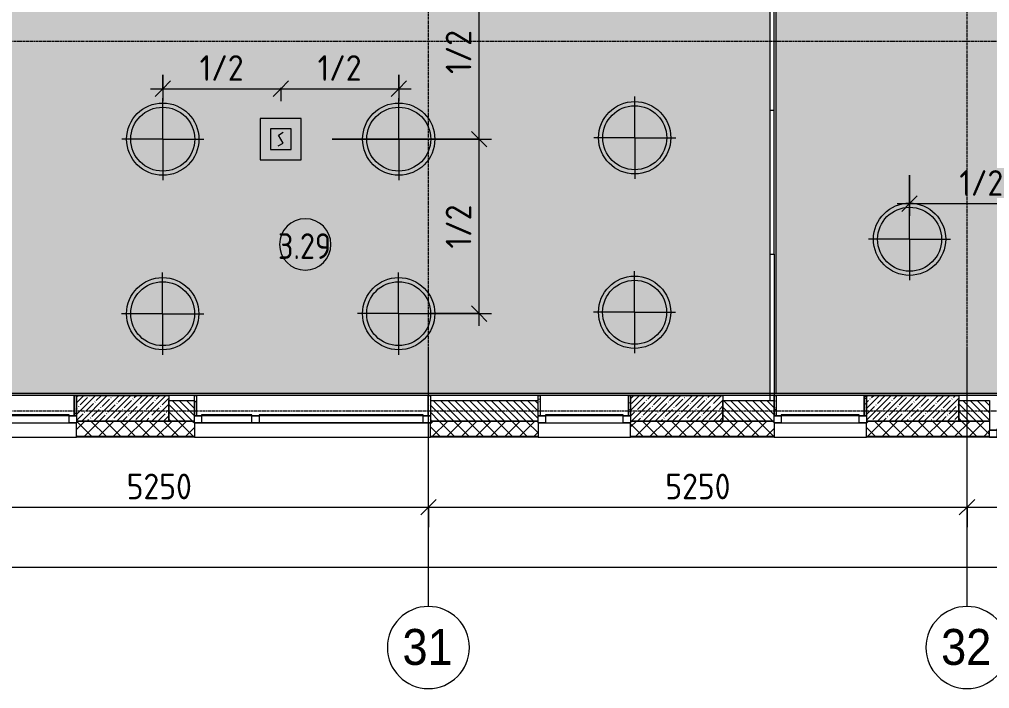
# Model space of a CAD drawing. Header units: millimetres. Extents: x 81303 to 275082, y -8553 to 29000.
# Drawn here: x 111974 to 121430, y -2706 to 3813 of the extents above; entities that cross this region are included whole.
import ezdxf

# ---------------------------------------------------------------- set-up
doc = ezdxf.new("R2010")
doc.units = ezdxf.units.MM
doc.linetypes.add('Осевая', pattern=[31.75, 6.35, -4.7625, 15.875, -4.7625])
for name, color, linetype, lineweight in [('A-ANNO-DIMS', 7, 'Continuous', 9), ('A-ANNO-DIMS-100', 7, 'Continuous', 9), ('A-AREA-IDEN', 7, 'Continuous', 9), ('A-GLAZ', 7, 'Continuous', 9), ('A-GLAZ-1', 7, 'Continuous', 13), ('A-WALL', 7, 'Continuous', 9), ('I-WALL', 7, 'Continuous', 9), ('Q-SPCQ', 7, 'Continuous', 9), ('S-COLS', 7, 'Continuous', 9), ('Оси', 7, 'Continuous', 9), ('Оси-1', 7, 'Continuous', 20), ('Оси-2', 7, 'Осевая', 9)]:
    doc.layers.add(name, color=color, linetype=linetype, lineweight=lineweight)
for name, color, linetype, lineweight, true_color in [('A-ANNO-NOTE', 1, 'Continuous', 9, 0xff0000), ('A-CLNG-1', 7, 'Continuous', 9, 0xeaeaea), ('A-WALL-1', 7, 'Continuous', 9, 0x3c3c3c), ('A-WALL-2', 7, 'Continuous', 9, 0x535353), ('A-WALL-FNSH-1', 7, 'Continuous', 9, 0x3c3c3c), ('I-WALL-1', 7, 'Continuous', 9, 0x535353), ('Q-SPCQ-4', 1, 'Continuous', 9, 0xff0000), ('S-COLS-1', 9, 'Continuous', 9, 0x808080), ('S-COLS-2', 7, 'Continuous', 9, 0x3c3c3c)]:
    doc.layers.add(name, color=color, linetype=linetype, lineweight=lineweight, true_color=true_color)
doc.layers.add('A-CLNG-PATT-1', color=7, linetype='Continuous', lineweight=9, transparency=1)
doc.styles.add('Arial', font='arial.ttf', dxfattribs={"width": 0.9, "height": 350})
doc.styles.add('GOST Common_1', font='GOST_Common.ttf', dxfattribs={"width": 0.9, "height": 250})
doc.styles.add('ISOCPEUR', font='isocpeur.ttf', dxfattribs={"width": 0.9, "height": 250})
doc.dimstyles.new('ISO-2_5_0_9К_БОЛЬШОЙ', dxfattribs={"dimscale": 304.8, "dimtxt": 248.995294, "dimasz": 0.492126, "dimexe": 0.393701, "dimexo": 0.984252, "dimgap": 0, "dimtad": 1, "dimdec": 0, "dimrnd": 10, "dimzin": 0, "dimdsep": 46, "dimtxsty": 'ISOCPEUR', "dimblk1": 'OBLIQUE', "dimblk2": 'OBLIQUE', "dimsah": 1, "dimcen": 0.09, "dimdle": 0.393701, "dimazin": 0, "dimtfac": 1, "dimtdec": 4, "dimtix": 1, "dimtmove": 0, "dimatfit": 3, "dimfxl": 1, "dimtvp": 1, "dimtolj": 1, "dimtzin": 0, "dimarcsym": 2})
pattern_1 = [(45, (0, 0), (-57.024626, 57.024626), []), (45, (57.025, 0), (-57.024626, 57.024626), [100.806, -20.161, 3.353, -16.808])]
pattern_2 = [(0, (0, 0), (121.92, 30.48), [10.058, -81.382, 10.058, -81.382, -487.68]), (0, (0, 0), (121.92, 30.48), [-182.88, 10.058, -172.822, 10.058, -81.382, -213.36]), (0, (0, 0), (121.92, 30.48), [-457.2, 10.058, -50.902, 10.058, -142.342]), (120, (45.72, 15.24), (-87.356454, 90.345817), [10.058, -81.382, 10.058, -81.382, -487.68]), (120, (45.72, 15.24), (-87.356454, 90.345817), [-182.88, 10.058, -172.822, 10.058, -81.382, -213.36]), (120, (45.72, 15.24), (-87.356454, 90.345817), [-457.2, 10.058, -50.902, 10.058, -142.342]), (240, (60.96, 76.2), (-34.563546, -120.825817), [10.058, -81.382, 10.058, -81.382, -487.68]), (240, (60.96, 76.2), (-34.563546, -120.825817), [-182.88, 10.058, -172.822, 10.058, -81.382, -213.36]), (240, (60.96, 76.2), (-34.563546, -120.825817), [-457.2, 10.058, -50.902, 10.058, -142.342])]

# ---------------------------------------------------------------- blocks, each defined once
blk = doc.blocks.new('120_Окно_СКБ_2Ст_Фрамуга сверху - 120_Окно_СКБ_2Ст_2300х2500_h_ ДОО-19727959-Сводный план потолка 3 этажа в осях 23-33')
at = {"layer": 'A-GLAZ'}
for p, q in [((1150, -57), (-1150, -57)), ((-1080, -57), (1080, -57)), ((-1150, -127), (1150, -127)), ((-1080, -127), (1080, -127))]:
    blk.add_line(p, q, dxfattribs=at)
at = {"layer": 'A-GLAZ-1'}
for p, q in [((-1150, -127), (-1150, -57)), ((-1150, -57), (-1080, -57)), ((-1080, -57), (-1080, -127)), ((520, -127), (520, -57)), ((520, -57), (590, -57)), ((590, -57), (590, -127)), ((1080, -127), (1080, -57)), ((1080, -57), (1150, -57)), ((1150, -57), (1150, -127)), ((-1080, -127), (-1150, -127)), ((-1080, -127), (-1080, -137)), ((-1080, -137), (520, -137)), ((-1030, -137), (-1030, -127)), ((470, -137), (470, -127)), ((590, -127), (520, -127)), ((520, -137), (520, -127)), ((590, -127), (590, -137)), ((590, -137), (1080, -137)), ((640, -137), (640, -127)), ((1030, -137), (1030, -127)), ((1150, -127), (1080, -127)), ((1080, -137), (1080, -127))]:
    blk.add_line(p, q, dxfattribs=at)
blk = doc.blocks.new('120_Окно_СКБ_1Ст - 120_Окно_СКБ_1Ст 900х2500_h_ с форточкой-22876038-Сводный план потолка 3 этажа в осях 23-33')
at = {"layer": 'A-GLAZ'}
for p, q in [((450, -57), (-450, -57)), ((-450, -127), (450, -127))]:
    blk.add_line(p, q, dxfattribs=at)
at = {"layer": 'A-GLAZ-1'}
for p, q in [((-450, -127), (-450, -57)), ((-450, -57), (-380, -57)), ((-380, -57), (-380, -127)), ((380, -127), (380, -57)), ((380, -57), (450, -57)), ((450, -57), (450, -127)), ((-380, -127), (-450, -127)), ((-380, -127), (-380, -137)), ((-380, -137), (380, -137)), ((-330, -137), (-330, -127)), ((330, -137), (330, -127)), ((450, -127), (380, -127)), ((380, -137), (380, -127))]:
    blk.add_line(p, q, dxfattribs=at)
blk = doc.blocks.new('120_Окно_СКБ_2Ст_Фрамуга сверху - 120_Окно_СКБ_2Ст_2300х2500_h_ ДОО-22877115-Сводный план потолка 3 этажа в осях 23-33')
at = {"layer": 'A-GLAZ'}
for p, q in [((1150, 83), (-1150, 83)), ((-1150, 13), (1150, 13)), ((-1080, 83), (1080, 83)), ((-1080, 13), (1080, 13))]:
    blk.add_line(p, q, dxfattribs=at)
at = {"layer": 'A-GLAZ-1'}
for p, q in [((-1150, 13), (-1150, 83)), ((-1150, 83), (-1080, 83)), ((-1080, 13), (-1150, 13)), ((-1080, 83), (-1080, 13)), ((-1080, 13), (-1080, 3)), ((-1080, 3), (520, 3)), ((-1030, 3), (-1030, 13)), ((470, 3), (470, 13)), ((520, 13), (520, 83)), ((520, 83), (590, 83)), ((590, 13), (520, 13)), ((520, 3), (520, 13)), ((590, 83), (590, 13)), ((590, 13), (590, 3)), ((590, 3), (1080, 3)), ((640, 3), (640, 13)), ((1030, 3), (1030, 13)), ((1080, 13), (1080, 83)), ((1080, 83), (1150, 83)), ((1150, 13), (1080, 13)), ((1080, 3), (1080, 13)), ((1150, 83), (1150, 13))]:
    blk.add_line(p, q, dxfattribs=at)
blk = doc.blocks.new('Извещатель потолочный - Монтируемые на перекрытии-30363607-Сводный план потолка 3 этажа в осях 23-33')
at = {"layer": 'Q-SPCQ'}
for p, q in [((-300, 300), (-300, -100)), ((100, 300), (-300, 300)), ((100, -100), (100, 300)), ((0, 200), (-200, 200)), ((-200, 200), (-200, 0)), ((0, 0), (0, 200)), ((-122.5, 139), (-74.9, 166.5)), ((-100, 100), (-122.5, 139)), ((-77.5, 61), (-100, 100)), ((-200, 0), (0, 0)), ((-125.1, 33.5), (-77.5, 61)), ((-300, -100), (100, -100))]:
    blk.add_line(p, q, dxfattribs=at)
blk = doc.blocks.new('Ось сетки - D8-29747960-Сводный план потолка 3 этажа в осях 23-33')
at = {"layer": 'Оси-1'}
for start, end in [(360, 180), (180, 360)]:
    blk.add_arc((0, 0), 4, start, end, dxfattribs=at)
blk = doc.blocks.new('DIMBLOCK23-Сводный план потолка 3 этажа в осях 23-33')
at = {"layer": 'A-ANNO-DIMS-100'}
for p, q in [((110710, -1132.6), (110710, -818.6)), ((115960, -1132.6), (115960, -818.6)), ((110710, -938.6), (115960, -938.6)), ((110710, -938.6), (110710, -1132.6)), ((115960, -938.6), (115960, -1132.6))]:
    blk.add_line(p, q, dxfattribs=at)
at = {"layer": 'A-ANNO-DIMS-100', "lineweight": 20}
for p, q in [((110710, -938.6), (110635, -1013.6)), ((110710, -938.6), (110785, -863.6)), ((115960, -938.6), (115885, -1013.6)), ((115960, -938.6), (116035, -863.6))]:
    blk.add_line(p, q, dxfattribs=at)
at = {"layer": 'A-ANNO-DIMS-100', "color": 0, "insert": (113019, -612), "char_height": 250, "width": 758.478, "attachment_point": 1, "line_spacing_factor": 1.149209, "style": 'ISOCPEUR'}
blk.add_mtext('5250', dxfattribs=at)
blk = doc.blocks.new('_Oblique')
at = {"color": 0, "linetype": 'ByBlock', "lineweight": -2}
blk.add_line((-0.5, -0.5), (0.5, 0.5), dxfattribs=at)
blk = doc.blocks.new('DIMBLOCK24-Сводный план потолка 3 этажа в осях 23-33')
at = {"layer": 'A-ANNO-DIMS-100'}
for p, q in [((115960, -1132.6), (115960, -818.6)), ((121210, -1132.6), (121210, -818.6)), ((115960, -938.6), (121210, -938.6)), ((115960, -938.6), (115960, -1132.6)), ((121210, -938.6), (121210, -1132.6))]:
    blk.add_line(p, q, dxfattribs=at)
at = {"layer": 'A-ANNO-DIMS-100', "lineweight": 20}
for p, q in [((115960, -938.6), (115885, -1013.6)), ((115960, -938.6), (116035, -863.6)), ((121210, -938.6), (121135, -1013.6)), ((121210, -938.6), (121285, -863.6))]:
    blk.add_line(p, q, dxfattribs=at)
at = {"layer": 'A-ANNO-DIMS-100', "color": 0, "insert": (118269, -612), "char_height": 250, "width": 758.478, "attachment_point": 1, "line_spacing_factor": 1.149209, "style": 'ISOCPEUR'}
blk.add_mtext('5250', dxfattribs=at)
blk = doc.blocks.new('DIMBLOCK25-Сводный план потолка 3 этажа в осях 23-33')
at = {"layer": 'A-ANNO-DIMS-100'}
for p, q in [((121210, -1132.6), (121210, -818.6)), ((125010, -1132.6), (125010, -818.6)), ((121210, -938.6), (125130, -938.6)), ((121210, -938.6), (121210, -1132.6)), ((125010, -938.6), (125010, -1132.6))]:
    blk.add_line(p, q, dxfattribs=at)
at = {"layer": 'A-ANNO-DIMS-100', "lineweight": 20}
for p, q in [((121210, -938.6), (121135, -1013.6)), ((121210, -938.6), (121285, -863.6)), ((125010, -938.6), (124935, -1013.6)), ((125010, -938.6), (125085, -863.6))]:
    blk.add_line(p, q, dxfattribs=at)
at = {"layer": 'A-ANNO-DIMS-100', "color": 0, "insert": (122794, -612), "char_height": 250, "width": 758.478, "attachment_point": 1, "line_spacing_factor": 1.149209, "style": 'ISOCPEUR'}
blk.add_mtext('3800', dxfattribs=at)
blk = doc.blocks.new('DIMBLOCK26-Сводный план потолка 3 этажа в осях 23-33')
at = {"layer": 'A-ANNO-DIMS-100'}
for p, q in [((84560, -1717.9), (84560, -1404)), ((125010, -1717.9), (125010, -1404)), ((84440, -1524), (125130, -1524)), ((84560, -1524), (84560, -1717.9)), ((125010, -1524), (125010, -1717.9))]:
    blk.add_line(p, q, dxfattribs=at)
at = {"layer": 'A-ANNO-DIMS-100', "lineweight": 20}
for p, q in [((84560, -1524), (84635, -1449)), ((125010, -1524), (125085, -1449)), ((84560, -1524), (84485, -1599)), ((125010, -1524), (124935, -1599))]:
    blk.add_line(p, q, dxfattribs=at)
at = {"layer": 'A-ANNO-DIMS-100', "color": 0, "insert": (104366, -1197.4), "char_height": 250, "width": 1005.558, "attachment_point": 1, "line_spacing_factor": 1.149209, "style": 'ISOCPEUR'}
blk.add_mtext('40450', dxfattribs=at)
blk = doc.blocks.new('Марка_Помещения - Номер-25198446-Сводный план потолка 3 этажа в осях 23-33')
at = {"layer": 'A-AREA-IDEN'}
for start, end in [(360, 180), (180, 360)]:
    blk.add_arc((0, 0), 2.5, start, end, dxfattribs=at)
blk = doc.blocks.new('DIMBLOCK129-Сводный план потолка 3 этажа в осях 23-33')
at = {"layer": 'A-ANNO-DIMS-100'}
for p, q in [((113371, 3271.3), (113371, 3017.7)), ((113371, 3137.7), (113371, 3271.3)), ((113251, 3137.7), (114521, 3137.7)), ((114521, 3146.1), (114521, 3017.7)), ((114521, 3137.7), (114521, 3146.1))]:
    blk.add_line(p, q, dxfattribs=at)
at = {"layer": 'A-ANNO-DIMS-100', "lineweight": 20}
for p, q in [((113371, 3137.7), (113296, 3062.7)), ((113371, 3137.7), (113446, 3212.7)), ((114521, 3137.7), (114446, 3062.7)), ((114521, 3137.7), (114596, 3212.7))]:
    blk.add_line(p, q, dxfattribs=at)
at = {"layer": 'A-ANNO-DIMS-100', "color": 0, "insert": (113730.5, 3464.3), "char_height": 250, "width": 517.144, "attachment_point": 1, "line_spacing_factor": 1.149209, "style": 'ISOCPEUR'}
blk.add_mtext('1/2', dxfattribs=at)
blk = doc.blocks.new('DIMBLOCK130-Сводный план потолка 3 этажа в осях 23-33')
at = {"layer": 'A-ANNO-DIMS-100'}
for p, q in [((115671, 3271.4), (115671, 3017.7)), ((115671, 3137.7), (115671, 3271.4)), ((114521, 3146.1), (114521, 3017.7)), ((114521, 3137.7), (114521, 3146.1)), ((114521, 3137.7), (115791, 3137.7))]:
    blk.add_line(p, q, dxfattribs=at)
at = {"layer": 'A-ANNO-DIMS-100', "lineweight": 20}
for p, q in [((114521, 3137.7), (114446, 3062.7)), ((114521, 3137.7), (114596, 3212.7)), ((115671, 3137.7), (115596, 3062.7)), ((115671, 3137.7), (115746, 3212.7))]:
    blk.add_line(p, q, dxfattribs=at)
at = {"layer": 'A-ANNO-DIMS-100', "color": 0, "insert": (114880.5, 3464.3), "char_height": 250, "width": 517.144, "attachment_point": 1, "line_spacing_factor": 1.149209, "style": 'ISOCPEUR'}
blk.add_mtext('1/2', dxfattribs=at)
blk = doc.blocks.new('DIMBLOCK131-Сводный план потолка 3 этажа в осях 23-33')
at = {"layer": 'A-ANNO-DIMS-100', "lineweight": 20}
for p, q in [((116455.6, 2646.1), (116380.6, 2721.1)), ((116455.6, 2646.1), (116530.6, 2571.1)), ((116455.6, 946.1), (116380.6, 1021.1)), ((116455.6, 946.1), (116530.6, 871.1))]:
    blk.add_line(p, q, dxfattribs=at)
at = {"layer": 'A-ANNO-DIMS-100'}
for p, q in [((115021, 2646.1), (116575.6, 2646.1)), ((116455.6, 2646.1), (115021, 2646.1)), ((116455.6, 826.1), (116455.6, 2646.1)), ((115970, 946.1), (116575.6, 946.1)), ((116455.6, 946.1), (115970, 946.1))]:
    blk.add_line(p, q, dxfattribs=at)
at = {"layer": 'A-ANNO-DIMS-100', "color": 0, "insert": (116128.9, 1580.6), "char_height": 250, "width": 517.144, "attachment_point": 1, "rotation": 90, "line_spacing_factor": 1.149209, "style": 'ISOCPEUR'}
blk.add_mtext('1/2', dxfattribs=at)
blk = doc.blocks.new('DIMBLOCK132-Сводный план потолка 3 этажа в осях 23-33')
at = {"layer": 'A-ANNO-DIMS-100'}
for p, q in [((116455.6, 2646.1), (116455.6, 4466.1)), ((116349.3, 4346.1), (116575.6, 4346.1)), ((116455.6, 4346.1), (116349.3, 4346.1)), ((115021, 2646.1), (116575.6, 2646.1)), ((116455.6, 2646.1), (115021, 2646.1))]:
    blk.add_line(p, q, dxfattribs=at)
at = {"layer": 'A-ANNO-DIMS-100', "lineweight": 20}
for p, q in [((116455.6, 4346.1), (116380.6, 4421.1)), ((116455.6, 4346.1), (116530.6, 4271.1)), ((116455.6, 2646.1), (116380.6, 2721.1)), ((116455.6, 2646.1), (116530.6, 2571.1))]:
    blk.add_line(p, q, dxfattribs=at)
at = {"layer": 'A-ANNO-DIMS-100', "color": 0, "insert": (116128.9, 3280.6), "char_height": 250, "width": 517.144, "attachment_point": 1, "rotation": 90, "line_spacing_factor": 1.149209, "style": 'ISOCPEUR'}
blk.add_mtext('1/2', dxfattribs=at)
blk = doc.blocks.new('DIMBLOCK133-Сводный план потолка 3 этажа в осях 23-33')
at = {"layer": 'A-ANNO-DIMS-100'}
for p, q in [((122050, 2971), (122050, 1897.7)), ((122050, 2017.7), (122050, 2971)), ((120650, 2296.4), (120650, 1897.7)), ((120650, 2017.7), (120650, 2296.4)), ((120530, 2017.7), (122050, 2017.7))]:
    blk.add_line(p, q, dxfattribs=at)
at = {"layer": 'A-ANNO-DIMS-100', "lineweight": 20}
for p, q in [((120650, 2017.7), (120725, 2092.7)), ((122050, 2017.7), (122125, 2092.7)), ((120650, 2017.7), (120575, 1942.7)), ((122050, 2017.7), (121975, 1942.7))]:
    blk.add_line(p, q, dxfattribs=at)
at = {"layer": 'A-ANNO-DIMS-100', "color": 0, "insert": (121134.5, 2344.3), "char_height": 250, "width": 517.144, "attachment_point": 1, "line_spacing_factor": 1.149209, "style": 'ISOCPEUR'}
blk.add_mtext('1/2', dxfattribs=at)

msp = doc.modelspace()

# ---------------------------------------------------------------- hatches: boundary and pattern name
at = {"layer": 'A-CLNG-PATT-1'}
h = msp.add_hatch(color=256, dxfattribs=at)
h.paths.add_polyline_path([(119290, 170), (119290, 5160), (118680, 5160), (118680, 5140), (118580, 5140), (118580, 5160), (117955, 5160), (117955, 5140), (117855, 5140), (117855, 5160), (111910, 5160), (111909, 6600), (109770, 6599), (109771, 170), (117984, 170)])
h.paths.add_polyline_path([(124810, 170), (124810, 9980), (124410, 9980), (124410, 10360), (119350, 10360), (119350, 170), (123139.3, 170)])
h.paths.add_polyline_path([(124701.6, 10075), (124810, 10075), (124810, 10360), (124505, 10360), (124505, 10075), (124657.3, 10075)])
at = {"layer": 'A-WALL'}
h = msp.add_hatch(dxfattribs=at)
h.set_pattern_fill('FP_3', color=256, style=0, pattern_type=2)
h.set_pattern_definition([(135, (0, 0), (-35.35534, -35.35534), [])])
h.paths.add_polyline_path([(121130, -100), (121430, -100), (121430, 100), (121130, 100)])
h.paths.add_polyline_path([(118830, -100), (119330, -100), (119330, 100), (118830, 100)])
h.paths.add_polyline_path([(117030, -100), (117030, 100), (115980, 100), (115980, -100)])
h.paths.add_polyline_path([(113680, -100), (113680, 100), (113430, 100), (113430, -100)])
h.paths.add_polyline_path([(110730, -100), (111630, -100), (111630, 100), (110730, 100), (110730, -48)])
h.paths.add_polyline_path([(108930, -100), (109830, -100), (109830, 100), (108930, 100), (108930, -48)])
h.paths.add_polyline_path([(106230, -100), (106230, 100), (105180, 100), (105180, -100)])
h.paths.add_polyline_path([(102880, -100), (102880, 100), (102630, 100), (102630, -100)])
h.paths.add_polyline_path([(100830, -100), (101730, -100), (101730, 100), (100830, 100), (100830, -48)])
h.paths.add_polyline_path([(98130, -100), (98130, 100), (97080, 100), (97080, -100)])
h.paths.add_polyline_path([(94530, -100), (94780, -100), (94780, 100), (94530, 100), (94530, -48)])
h.paths.add_polyline_path([(92730, -100), (92730, 100), (91930, 100), (91930, -100), (92207.7, -100)])
h = msp.add_hatch(dxfattribs=at)
h.set_pattern_fill('FP_2', color=256, style=0, pattern_type=2)
h.set_pattern_definition([(45, (0, 0), (-70.71068, 70.71068), []), (135, (0, 0), (-70.71068, -70.71068), [])])
h.paths.add_polyline_path([(125080, -250), (125080, -100), (123730, -100), (123730, -250)])
h.paths.add_polyline_path([(121430, -250), (121430, -100), (120230, -100), (120230, -250), (120561.7, -250)])
h.paths.add_polyline_path([(119330, -250), (119330, -100), (117930, -100), (117930, -250), (117984, -250)])
h.paths.add_polyline_path([(117030, -250), (117030, -100), (115980, -100), (115980, -250)])
h.paths.add_polyline_path([(112530, -250), (113680, -250), (113680, -100), (112530, -100), (112530, -118)])
h.paths.add_polyline_path([(111630, -250), (111630, -100), (110730, -100), (110730, -250)])
h.paths.add_polyline_path([(109830, -250), (109830, -100), (108930, -100), (108930, -250), (108962.3, -250)])
h.paths.add_polyline_path([(108030, -250), (108030, -100), (107130, -100), (107130, -250), (107673.5, -250)])
h.paths.add_polyline_path([(106230, -250), (106230, -100), (105180, -100), (105180, -250)])
h.paths.add_polyline_path([(102880, -250), (102880, -100), (100830, -100), (100830, -250)])
h.paths.add_polyline_path([(99030, -250), (99930, -250), (99930, -100), (99030, -100), (99030, -118)])
h.paths.add_polyline_path([(97080, -250), (98130, -250), (98130, -100), (97080, -100), (97080, -118)])
h.paths.add_polyline_path([(93630, -250), (94780, -250), (94780, -100), (93630, -100), (93630, -118)])
h.paths.add_polyline_path([(92207.7, -250), (92730, -250), (92730, -100), (91930, -100), (91930, -250)])
h.paths.add_polyline_path([(90918.9, -250), (91030, -250), (91030, -100), (89210, -100), (89210, -250), (89630.1, -250)])
at = {"layer": 'I-WALL'}
h = msp.add_hatch(dxfattribs=at)
h.set_pattern_fill('FP_21', color=256, style=0, pattern_type=2)
h.set_pattern_definition(pattern_2)
h.paths.add_polyline_path([(124810, 150), (124810, 170), (109770, 170), (109771, 150), (123139.3, 150)])
h = msp.add_hatch(dxfattribs=at)
h.set_pattern_fill('FP_21', color=256, style=0, pattern_type=2)
h.set_pattern_definition(pattern_2)
h.paths.add_polyline_path([(112510, -48), (112530, -48), (112530, 149.8), (112510, 149.8)])
h = msp.add_hatch(dxfattribs=at)
h.set_pattern_fill('FP_21', color=256, style=0, pattern_type=2)
h.set_pattern_definition(pattern_2)
h.paths.add_polyline_path([(113680, -48), (113700, -48), (113700, 150), (113680, 150)])
h = msp.add_hatch(dxfattribs=at)
h.set_pattern_fill('FP_21', color=256, style=0, pattern_type=2)
h.set_pattern_definition(pattern_2)
h.paths.add_polyline_path([(115960, -48), (115980, -48), (115980, 149.8), (115960, 149.8)])
h = msp.add_hatch(dxfattribs=at)
h.set_pattern_fill('FP_21', color=256, style=0, pattern_type=2)
h.set_pattern_definition(pattern_2)
h.paths.add_polyline_path([(117030, -48), (117050, -48), (117050, 150), (117030, 150)])
h = msp.add_hatch(dxfattribs=at)
h.set_pattern_fill('FP_21', color=256, style=0, pattern_type=2)
h.set_pattern_definition(pattern_2)
h.paths.add_polyline_path([(117910, -48), (117930, -48), (117930, 149.8), (117910, 149.8)])
h = msp.add_hatch(dxfattribs=at)
h.set_pattern_fill('FP_21', color=256, style=0, pattern_type=2)
h.set_pattern_definition(pattern_2)
h.paths.add_polyline_path([(119330, -48), (119350, -48), (119350, 150), (119330, 150)])
h = msp.add_hatch(dxfattribs=at)
h.set_pattern_fill('FP_21', color=256, style=0, pattern_type=2)
h.set_pattern_definition(pattern_2)
h.paths.add_polyline_path([(120210, -48), (120230, -48), (120230, 149.8), (120210, 149.8)])
at = {"layer": 'S-COLS-1'}
h = msp.add_hatch(dxfattribs=at)
h.set_pattern_fill('FP_1', color=256, style=0, pattern_type=2)
h.set_pattern_definition(pattern_1)
h.paths.add_polyline_path([(112530, -100), (113430, -100), (113430, 150), (112530, 150), (112530, -48)])
h = msp.add_hatch(dxfattribs=at)
h.set_pattern_fill('FP_1', color=256, style=0, pattern_type=2)
h.set_pattern_definition(pattern_1)
h.paths.add_polyline_path([(117984, -100), (118830, -100), (118830, 150), (117930, 150), (117930, -100)])
h = msp.add_hatch(dxfattribs=at)
h.set_pattern_fill('FP_1', color=256, style=0, pattern_type=2)
h.set_pattern_definition(pattern_1)
h.paths.add_polyline_path([(120561.7, -100), (121130, -100), (121130, 150), (120230, 150), (120230, -100)])

# ---------------------------------------------------------------- linework, layer by layer
at = {"layer": 'A-ANNO-NOTE'}
for p, q in [((113371, 2645.9), (113371, 3045.9)), ((115671, 2646.1), (115671, 3046.1)), ((117971, 2660), (117971, 3060)), ((117971, 2660), (117571, 2660)), ((117971, 2660), (117971, 2260)), ((117971, 2660), (118371, 2660)), ((113371, 2645.9), (112971, 2645.9)), ((113371, 2645.9), (113371, 2245.9)), ((113371, 2645.9), (113771, 2645.9)), ((115671, 2646.1), (115271, 2646.1)), ((115671, 2646.1), (115671, 2246.1)), ((115671, 2646.1), (116071, 2646.1)), ((120650, 1671), (120650, 2071)), ((120650, 1671), (120250, 1671)), ((120650, 1671), (120650, 1271)), ((120650, 1671), (121050, 1671)), ((113370, 945.9), (113370, 1345.9)), ((115670, 946.1), (115670, 1346.1)), ((117970, 960), (117970, 1360)), ((113370, 945.9), (112970, 945.9)), ((113370, 945.9), (113370, 545.9)), ((113370, 945.9), (113770, 945.9)), ((115670, 946.1), (115270, 946.1)), ((115670, 946.1), (115670, 546.1)), ((115670, 946.1), (116070, 946.1)), ((117970, 960), (117570, 960)), ((117970, 960), (117970, 560)), ((117970, 960), (118370, 960))]:
    msp.add_line(p, q, dxfattribs=at)
for centre, radius in [((113371, 2645.9), 352), ((113371, 2645.9), 311.5), ((115671, 2646.1), 352), ((115671, 2646.1), 311.5), ((117971, 2660), 352), ((117971, 2660), 311.5), ((120650, 1671), 352), ((120650, 1671), 311.5), ((113370, 945.9), 352), ((113370, 945.9), 311.5), ((115670, 946.1), 352), ((115670, 946.1), 311.5), ((117970, 960), 352), ((117970, 960), 311.5)]:
    msp.add_circle(centre, radius, dxfattribs=at)
at = {"layer": 'A-CLNG-1'}
for p, q in [((119350, 170), (119350, 10360)), ((119290, 170), (119290, 5160)), ((119350, 170), (124810, 170))]:
    msp.add_line(p, q, dxfattribs=at)
at = {"layer": 'A-WALL'}
for p, q in [((113430, -100), (113430, 100)), ((118830, -100), (118830, 100)), ((121130, -100), (121130, 100)), ((113680, -100), (113430, -100)), ((117030, -100), (115980, -100)), ((115980, -100), (117030, -100)), ((119330, -100), (118830, -100)), ((121430, -100), (121130, -100)), ((113680, -250), (112530, -250)), ((113680, -253), (112530, -253)), ((117030, -250), (115980, -250)), ((117030, -253), (115980, -253)), ((119330, -250), (117930, -250)), ((119330, -253), (117930, -253)), ((121430, -250), (120230, -250)), ((121430, -253), (120230, -253))]:
    msp.add_line(p, q, dxfattribs=at)
at = {"layer": 'A-WALL-1'}
for p, q in [((119330, 2925), (119330, 10600)), ((119330, 2925), (119290, 2925)), ((119290, 1525), (119330, 1525)), ((119330, 1525), (119330, 100)), ((109770, 170), (124810, 170)), ((124830, 150), (109770, 150)), ((112510, -48), (112510, 149.8)), ((112510, 149.8), (112530, 149.8)), ((112530, 149.8), (112530, -48)), ((113430, 100), (113680, 100)), ((113680, -48), (113680, 150)), ((113680, 150), (113700, 150)), ((113680, 100), (113680, -48)), ((113700, 150), (113700, -48)), ((115960, -48), (115960, 149.8)), ((115960, 149.8), (115980, 149.8)), ((115980, 149.8), (115980, -48)), ((115980, 100), (117030, 100)), ((117030, -48), (117030, 150)), ((117030, 150), (117050, 150)), ((117050, 150), (117050, -48)), ((117910, -48), (117910, 149.8)), ((117910, 149.8), (117930, 149.8)), ((117930, 149.8), (117930, -48)), ((118830, 100), (119330, 100)), ((119290, 100), (119290, 170)), ((119330, -48), (119330, 150)), ((119330, 150), (119350, 150)), ((119330, 100), (119330, -48)), ((119350, 150), (119350, -48)), ((120210, -48), (120210, 149.8)), ((120210, 149.8), (120230, 149.8)), ((120230, 149.8), (120230, -48)), ((121130, 100), (121430, 100)), ((121430, 100), (121430, -188)), ((112530, -100), (113680, -100)), ((112530, -250), (112530, -118)), ((113680, -118), (113680, -250)), ((115980, -250), (115980, -118)), ((117030, -118), (117030, -250)), ((117930, -100), (119330, -100)), ((117930, -250), (117930, -118)), ((119330, -118), (119330, -250)), ((120230, -100), (121430, -100)), ((120230, -250), (120230, -118))]:
    msp.add_line(p, q, dxfattribs=at)
at = {"layer": 'A-WALL-2'}
for p, q in [((111630, -258), (112530, -258)), ((113680, -258), (115980, -258)), ((117030, -258), (117930, -258)), ((119330, -258), (120230, -258))]:
    msp.add_line(p, q, dxfattribs=at)
at = {"layer": 'A-WALL-FNSH-1'}
for p, q in [((109771, 171), (124809, 171)), ((112509, -48), (112509, 149.8)), ((112509, 149.8), (112510, 149.8)), ((113700, 150), (113701, 150)), ((113701, 150), (113701, -48)), ((115959, -48), (115959, 149.8)), ((115959, 149.8), (115960, 149.8)), ((117050, 150), (117051, 150)), ((117051, 150), (117051, -48)), ((117909, -48), (117909, 149.8)), ((117909, 149.8), (117910, 149.8)), ((119350, 150), (119351, 150)), ((119351, 150), (119351, -48)), ((120209, -48), (120209, 149.8)), ((120209, 149.8), (120210, 149.8)), ((112530, -258), (112530, -250)), ((113680, -258), (112530, -258)), ((113680, -250), (113680, -258)), ((115980, -258), (115980, -250)), ((117030, -258), (115980, -258)), ((117030, -250), (117030, -258)), ((117930, -258), (117930, -250)), ((119330, -258), (117930, -258)), ((119330, -250), (119330, -258)), ((120230, -258), (120230, -250)), ((121430, -258), (120230, -258))]:
    msp.add_line(p, q, dxfattribs=at)
at = {"layer": 'I-WALL-1'}
msp.add_line((119330, 1525), (119330, 2925), dxfattribs=at)
at = {"layer": 'S-COLS'}
for p, q in [((113430, 100), (113430, -100)), ((118830, 100), (118830, -100)), ((121130, 100), (121130, -100))]:
    msp.add_line(p, q, dxfattribs=at)
at = {"layer": 'S-COLS-2'}
for p, q in [((112530, -48), (112530, 150)), ((112530, 150), (113430, 150)), ((113430, 150), (113430, 100)), ((117930, -48), (117930, 150)), ((117930, 150), (118830, 150)), ((118830, 150), (118830, 100)), ((120230, -48), (120230, 150)), ((120230, 150), (121130, 150)), ((121130, 150), (121130, 100)), ((113430, -100), (112530, -100)), ((118830, -100), (117930, -100)), ((121130, -100), (120230, -100))]:
    msp.add_line(p, q, dxfattribs=at)
at = {"layer": 'Оси'}
for p, q in [((115960, -1906.3), (115960, 593.7)), ((121210, -1906.3), (121210, 593.7))]:
    msp.add_line(p, q, dxfattribs=at)
at = {"layer": 'Оси-2'}
for p, q in [((115960, 593.7), (115960, 19415.1)), ((121210, 593.7), (121210, 19415.1)), ((84603.1, 3600), (122455, 3600)), ((84603.1, 0), (122455, 0))]:
    msp.add_line(p, q, dxfattribs=at)

# ---------------------------------------------------------------- block references
at = {"layer": 'A-AREA-IDEN', "xscale": 99.99999999999993, "yscale": 99.99999999999993, "zscale": 99.99999999999993}
msp.add_blockref('Марка_Помещения - Номер-25198446-Сводный план потолка 3 этажа в осях 23-33', (114759.5, 1620.7), dxfattribs=at)
at = {"layer": 'A-GLAZ', "rotation": 180}
for name, p in [('120_Окно_СКБ_1Ст - 120_Окно_СКБ_1Ст 900х2500_h_ с форточкой-22876038-Сводный план потолка 3 этажа в осях 23-33', (112080, -175)), ('120_Окно_СКБ_2Ст_Фрамуга сверху - 120_Окно_СКБ_2Ст_2300х2500_h_ ДОО-19727959-Сводный план потолка 3 этажа в осях 23-33', (114830, -175)), ('120_Окно_СКБ_1Ст - 120_Окно_СКБ_1Ст 900х2500_h_ с форточкой-22876038-Сводный план потолка 3 этажа в осях 23-33', (117480, -175)), ('120_Окно_СКБ_1Ст - 120_Окно_СКБ_1Ст 900х2500_h_ с форточкой-22876038-Сводный план потолка 3 этажа в осях 23-33', (119780, -175)), ('120_Окно_СКБ_2Ст_Фрамуга сверху - 120_Окно_СКБ_2Ст_2300х2500_h_ ДОО-22877115-Сводный план потолка 3 этажа в осях 23-33', (122580, -175))]:
    msp.add_blockref(name, p, dxfattribs=at)
at = {"layer": 'Q-SPCQ-4'}
msp.add_blockref('Извещатель потолочный - Монтируемые на перекрытии-30363607-Сводный план потолка 3 этажа в осях 23-33', (114621, 2546.1), dxfattribs=at)
at = {"layer": 'Оси-1', "xscale": 99.99999999999993, "yscale": 99.99999999999993, "zscale": 99.99999999999993}
for p in [(115960, -2306.3), (121210, -2306.3)]:
    msp.add_blockref('Ось сетки - D8-29747960-Сводный план потолка 3 этажа в осях 23-33', p, dxfattribs=at)

# ---------------------------------------------------------------- texts
at = {"layer": 'A-AREA-IDEN', "insert": (114493.7, 1729.2), "char_height": 250, "width": 663.797, "attachment_point": 1, "style": 'GOST Common_1'}
msp.add_mtext('3.29', dxfattribs=at)
at = {"layer": 'Оси', "char_height": 350, "width": 606.076, "attachment_point": 1, "style": 'Arial'}
for s, insert in [('31', (115707.4, -2125.6)), ('32', (120957.4, -2125.6))]:
    msp.add_mtext(s, dxfattribs=dict(at, insert=insert))

# ---------------------------------------------------------------- dimensions: what is measured, and where the dimension line sits
at = {"layer": 'A-ANNO-DIMS'}
for base, p1, p2, override, picture, middle in [((116455.6, 4346.1), (114721, 2646.1), (116049.3, 4346.1), {"dimpost": '<>', "dimfxl": 2157.400412}, 'DIMBLOCK132-Сводный план потолка 3 этажа в осях 23-33', (116330.6, 3496.1)), ((116455.6, 2646.1), (115670, 946.1), (114721, 2646.1), {"dimpost": '<>', "dimfxl": 1946.946584}, 'DIMBLOCK131-Сводный план потолка 3 этажа в осях 23-33', (116330.6, 1796.1))]:
    dim = msp.add_linear_dim(base=base, p1=p1, p2=p2, angle=90, text='1/2', dimstyle='ISO-2_5_0_9К_БОЛЬШОЙ', override=override, dxfattribs=at)
    dim.commit()
    dim.dimension.update_dxf_attribs({"geometry": picture, "text_midpoint": middle})
for base, p1, p2, override, picture, middle in [((114521, 3137.7), (113371, 2971.3), (114521, 2846.1), {"dimpost": '<>', "dimfxl": 1156.795707}, 'DIMBLOCK129-Сводный план потолка 3 этажа в осях 23-33', (113946, 3262.7)), ((115671, 3137.7), (114521, 2846.1), (115671, 2971.4), {"dimpost": '<>', "dimfxl": 1156.814874}, 'DIMBLOCK130-Сводный план потолка 3 этажа в осях 23-33', (115096, 3262.7)), ((122050, 2017.7), (120650, 1996.4), (122050, 3271), {"dimpost": '<>', "dimfxl": 1893.317453}, 'DIMBLOCK133-Сводный план потолка 3 этажа в осях 23-33', (121350, 2142.7))]:
    dim = msp.add_linear_dim(base=base, p1=p1, p2=p2, text='1/2', dimstyle='ISO-2_5_0_9К_БОЛЬШОЙ', override=override, dxfattribs=at)
    dim.commit()
    dim.dimension.update_dxf_attribs({"geometry": picture, "text_midpoint": middle})
for base, p1, p2, override, picture, middle in [((115960, -938.6), (110710, -832.6), (115960, -832.6), {"dimpost": '<>', "dimfxl": 5250}, 'DIMBLOCK23-Сводный план потолка 3 этажа в осях 23-33', (113335, -813.6)), ((121210, -938.6), (115960, -832.6), (121210, -832.6), {"dimpost": '<>', "dimfxl": 5250}, 'DIMBLOCK24-Сводный план потолка 3 этажа в осях 23-33', (118585, -813.6)), ((125010, -938.6), (121210, -832.6), (125010, -832.6), {"dimpost": '<>', "dimfxl": 3800}, 'DIMBLOCK25-Сводный план потолка 3 этажа в осях 23-33', (123110, -813.6)), ((125010, -1524), (84560, -1417.9), (125010, -1417.9), {"dimpost": '<>', "dimfxl": 40450}, 'DIMBLOCK26-Сводный план потолка 3 этажа в осях 23-33', (104785, -1399))]:
    dim = msp.add_linear_dim(base=base, p1=p1, p2=p2, dimstyle='ISO-2_5_0_9К_БОЛЬШОЙ', override=override, dxfattribs=at)
    dim.commit()
    dim.dimension.update_dxf_attribs({"geometry": picture, "text_midpoint": middle})

doc.saveas('drawing.dxf')
